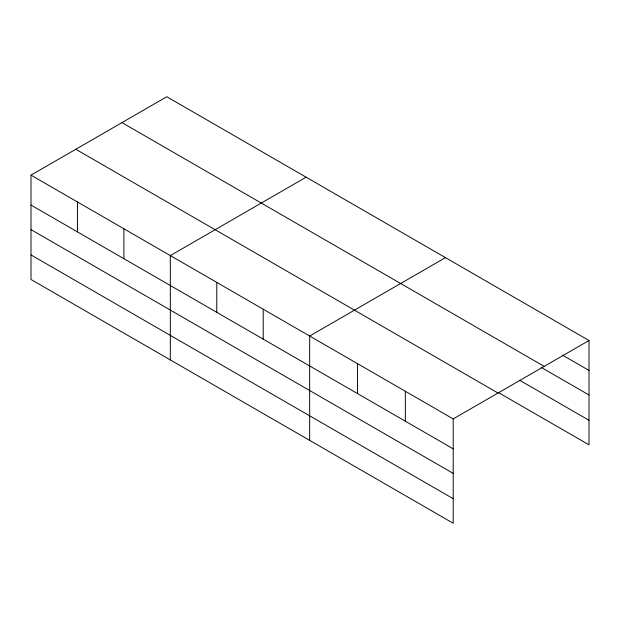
<?xml version="1.0" encoding="UTF-8"?>
<svg xmlns="http://www.w3.org/2000/svg" width="620" height="620" viewBox="0 0 620 620"><rect width="100%" height="100%" fill="white"/><g stroke="black" fill="none" stroke-linecap="round" stroke-linejoin="round"><path stroke-width="0.93" d="M453.204 473.386L453.204 418.911L31 175.15L31 279.488L453.204 523.249L453.204 473.386L31 229.625M498.248 392.452L589 444.85L589 340.512L166.796 96.751L31 175.15M306.117 177.188L170.329 255.587L170.329 359.933M445.447 257.633L309.659 336.032L309.659 440.371M453.204 418.911L589 340.512M562.604 355.19L589 370.427M121.977 122.621L544.189 366.381M541.152 367.365L589 394.987M519.7 380.285L589 420.29M75.81 149.281L498.023 393.041M31 205.073L453.204 448.826M31 254.929L453.204 498.689M405.356 391.282L405.356 421.205M357.507 363.661L357.507 393.576M263.213 309.217L263.213 339.14M216.775 282.402L216.775 312.325M123.884 228.78L123.884 258.695M77.446 201.965L77.446 231.88"/></g></svg>
